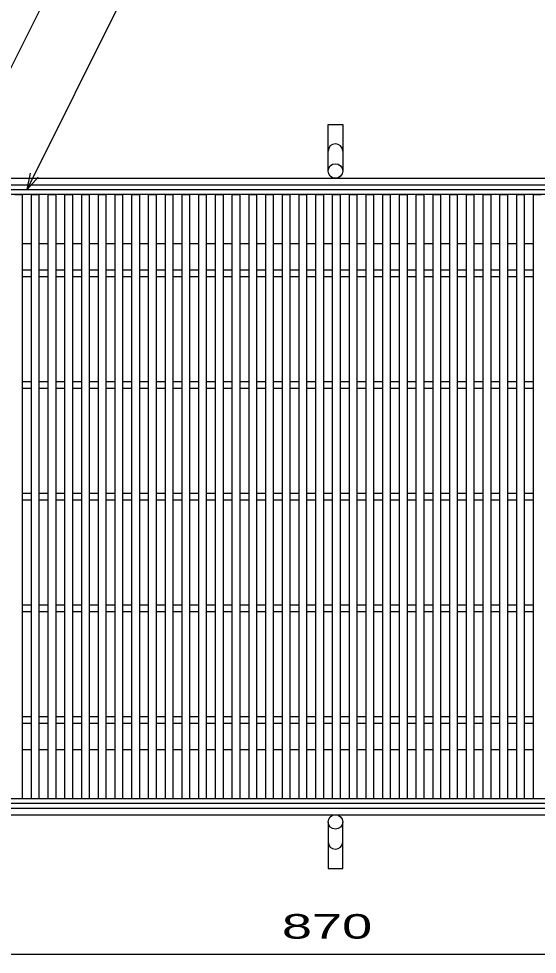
# Model space of a CAD drawing. Units: millimetres, scale not verified. Extents: x -1820 to 1731, y -1282 to 1054.
# Drawn here: x -1134 to -670, y -261 to 577 of the extents above; entities that cross this region are included whole.
import ezdxf
from ezdxf.enums import TextEntityAlignment as Align

# ---------------------------------------------------------------- set-up
doc = ezdxf.new("R2010")
doc.units = ezdxf.units.MM
doc.header["$LTSCALE"] = 10
for name, color, linetype, lineweight in [('16', 3, 'Continuous', 25), ('19', 6, 'Continuous', 25), ('22', 4, 'Continuous', 25)]:
    doc.layers.add(name, color=color, linetype=linetype, lineweight=lineweight)
doc.styles.add('ベクトル', font='')
doc.styles.get('ベクトル').set_extended_font_data('ベクトル')

msp = doc.modelspace()

# ---------------------------------------------------------------- linework, layer by layer
at = {"layer": '16'}
for p, q in [((-1348, 424), (-353, 424)), ((-353, 419.5), (-1348, 419.5)), ((-1138, 419.5), (-1131, 419.5)), ((-1131, -121.5), (-1131, 419.5)), ((-1123, -121.5), (-1123, 419.5)), ((-1123, 419.5), (-1116, 419.5)), ((-1116, -121.5), (-1116, 419.5)), ((-1108, -121.5), (-1108, 419.5)), ((-1108, 419.5), (-1101, 419.5)), ((-1101, -121.5), (-1101, 419.5)), ((-1093, -121.5), (-1093, 419.5)), ((-1093, 419.5), (-1086, 419.5)), ((-1086, -121.5), (-1086, 419.5)), ((-1078, -121.5), (-1078, 419.5)), ((-1078, 419.5), (-1071, 419.5)), ((-1071, -121.5), (-1071, 419.5)), ((-1063, -121.5), (-1063, 419.5)), ((-1063, 419.5), (-1056, 419.5)), ((-1056, -121.5), (-1056, 419.5)), ((-1048, -121.5), (-1048, 419.5)), ((-1048, 419.5), (-1041, 419.5)), ((-1041, -121.5), (-1041, 419.5)), ((-1033, -121.5), (-1033, 419.5)), ((-1033, 419.5), (-1026, 419.5)), ((-1026, -121.5), (-1026, 419.5)), ((-1018, -121.5), (-1018, 419.5)), ((-1018, 419.5), (-1011, 419.5)), ((-1011, -121.5), (-1011, 419.5)), ((-1003, -121.5), (-1003, 419.5)), ((-1003, 419.5), (-996, 419.5)), ((-996, -121.5), (-996, 419.5)), ((-988, -121.5), (-988, 419.5)), ((-988, 419.5), (-981, 419.5)), ((-981, -121.5), (-981, 419.5)), ((-973, -121.5), (-973, 419.5)), ((-973, 419.5), (-966, 419.5)), ((-966, -121.5), (-966, 419.5)), ((-958, -121.5), (-958, 419.5)), ((-958, 419.5), (-951, 419.5)), ((-951, -121.5), (-951, 419.5)), ((-943, -121.5), (-943, 419.5)), ((-943, 419.5), (-936, 419.5)), ((-936, -121.5), (-936, 419.5)), ((-928, -121.5), (-928, 419.5)), ((-928, 419.5), (-921, 419.5)), ((-921, -121.5), (-921, 419.5)), ((-913, -121.5), (-913, 419.5)), ((-913, 419.5), (-906, 419.5)), ((-906, -121.5), (-906, 419.5)), ((-898, -121.5), (-898, 419.5)), ((-898, 419.5), (-891, 419.5)), ((-891, -121.5), (-891, 419.5)), ((-883, -121.5), (-883, 419.5)), ((-883, 419.5), (-876, 419.5)), ((-876, -121.5), (-876, 419.5)), ((-868, -121.5), (-868, 419.5)), ((-868, 419.5), (-861, 419.5)), ((-861, -121.5), (-861, 419.5)), ((-853, -121.5), (-853, 419.5)), ((-853, 419.5), (-846, 419.5)), ((-846, -121.5), (-846, 419.5)), ((-838, -121.5), (-838, 419.5)), ((-838, 419.5), (-831, 419.5)), ((-831, -121.5), (-831, 419.5)), ((-823, -121.5), (-823, 419.5)), ((-823, 419.5), (-816, 419.5)), ((-816, -121.5), (-816, 419.5)), ((-808, -121.5), (-808, 419.5)), ((-808, 419.5), (-801, 419.5)), ((-801, -121.5), (-801, 419.5)), ((-793, -121.5), (-793, 419.5)), ((-793, 419.5), (-786, 419.5)), ((-786, -121.5), (-786, 419.5)), ((-778, -121.5), (-778, 419.5)), ((-778, 419.5), (-771, 419.5)), ((-771, -121.5), (-771, 419.5)), ((-763, -121.5), (-763, 419.5)), ((-763, 419.5), (-756, 419.5)), ((-756, -121.5), (-756, 419.5)), ((-748, -121.5), (-748, 419.5)), ((-748, 419.5), (-741, 419.5)), ((-741, -121.5), (-741, 419.5)), ((-733, -121.5), (-733, 419.5)), ((-733, 419.5), (-726, 419.5)), ((-726, -121.5), (-726, 419.5)), ((-718, -121.5), (-718, 419.5)), ((-718, 419.5), (-711, 419.5)), ((-711, -121.5), (-711, 419.5)), ((-703, -121.5), (-703, 419.5)), ((-703, 419.5), (-696, 419.5)), ((-696, -121.5), (-696, 419.5)), ((-688, -121.5), (-688, 419.5)), ((-688, 419.5), (-681, 419.5)), ((-681, -121.5), (-681, 419.5)), ((-673, -121.5), (-673, 419.5)), ((-673, 419.5), (-666, 419.5)), ((-1131, 375.5), (-1123, 375.5)), ((-1116, 375.5), (-1108, 375.5)), ((-1101, 375.5), (-1093, 375.5)), ((-1086, 375.5), (-1078, 375.5)), ((-1071, 375.5), (-1063, 375.5)), ((-1056, 375.5), (-1048, 375.5)), ((-1041, 375.5), (-1033, 375.5)), ((-1026, 375.5), (-1018, 375.5)), ((-1011, 375.5), (-1003, 375.5)), ((-996, 375.5), (-988, 375.5)), ((-981, 375.5), (-973, 375.5)), ((-966, 375.5), (-958, 375.5)), ((-951, 375.5), (-943, 375.5)), ((-936, 375.5), (-928, 375.5)), ((-921, 375.5), (-913, 375.5)), ((-906, 375.5), (-898, 375.5)), ((-891, 375.5), (-883, 375.5)), ((-876, 375.5), (-868, 375.5)), ((-861, 375.5), (-853, 375.5)), ((-846, 375.5), (-838, 375.5)), ((-831, 375.5), (-823, 375.5)), ((-816, 375.5), (-808, 375.5)), ((-801, 375.5), (-793, 375.5)), ((-786, 375.5), (-778, 375.5)), ((-771, 375.5), (-763, 375.5)), ((-756, 375.5), (-748, 375.5)), ((-741, 375.5), (-733, 375.5)), ((-726, 375.5), (-718, 375.5)), ((-711, 375.5), (-703, 375.5)), ((-696, 375.5), (-688, 375.5)), ((-681, 375.5), (-673, 375.5)), ((-1131, 352), (-1123, 352)), ((-1116, 352), (-1108, 352)), ((-1101, 352), (-1093, 352)), ((-1086, 352), (-1078, 352)), ((-1071, 352), (-1063, 352)), ((-1056, 352), (-1048, 352)), ((-1041, 352), (-1033, 352)), ((-1026, 352), (-1018, 352)), ((-1011, 352), (-1003, 352)), ((-996, 352), (-988, 352)), ((-981, 352), (-973, 352)), ((-966, 352), (-958, 352)), ((-951, 352), (-943, 352)), ((-936, 352), (-928, 352)), ((-921, 352), (-913, 352)), ((-906, 352), (-898, 352)), ((-891, 352), (-883, 352)), ((-876, 352), (-868, 352)), ((-861, 352), (-853, 352)), ((-846, 352), (-838, 352)), ((-831, 352), (-823, 352)), ((-816, 352), (-808, 352)), ((-801, 352), (-793, 352)), ((-786, 352), (-778, 352)), ((-771, 352), (-763, 352)), ((-756, 352), (-748, 352)), ((-741, 352), (-733, 352)), ((-726, 352), (-718, 352)), ((-711, 352), (-703, 352)), ((-696, 352), (-688, 352)), ((-681, 352), (-673, 352)), ((-1131, 346), (-1123, 346)), ((-1116, 346), (-1108, 346)), ((-1101, 346), (-1093, 346)), ((-1086, 346), (-1078, 346)), ((-1071, 346), (-1063, 346)), ((-1056, 346), (-1048, 346)), ((-1041, 346), (-1033, 346)), ((-1026, 346), (-1018, 346)), ((-1011, 346), (-1003, 346)), ((-996, 346), (-988, 346)), ((-981, 346), (-973, 346)), ((-966, 346), (-958, 346)), ((-951, 346), (-943, 346)), ((-936, 346), (-928, 346)), ((-921, 346), (-913, 346)), ((-906, 346), (-898, 346)), ((-891, 346), (-883, 346)), ((-876, 346), (-868, 346)), ((-861, 346), (-853, 346)), ((-846, 346), (-838, 346)), ((-831, 346), (-823, 346)), ((-816, 346), (-808, 346)), ((-801, 346), (-793, 346)), ((-786, 346), (-778, 346)), ((-771, 346), (-763, 346)), ((-756, 346), (-748, 346)), ((-741, 346), (-733, 346)), ((-726, 346), (-718, 346)), ((-711, 346), (-703, 346)), ((-696, 346), (-688, 346)), ((-681, 346), (-673, 346)), ((-1131, 252), (-1123, 252)), ((-1116, 252), (-1108, 252)), ((-1101, 252), (-1093, 252)), ((-1086, 252), (-1078, 252)), ((-1071, 252), (-1063, 252)), ((-1056, 252), (-1048, 252)), ((-1041, 252), (-1033, 252)), ((-1026, 252), (-1018, 252)), ((-1011, 252), (-1003, 252)), ((-996, 252), (-988, 252)), ((-981, 252), (-973, 252)), ((-966, 252), (-958, 252)), ((-951, 252), (-943, 252)), ((-936, 252), (-928, 252)), ((-921, 252), (-913, 252)), ((-906, 252), (-898, 252)), ((-891, 252), (-883, 252)), ((-876, 252), (-868, 252)), ((-861, 252), (-853, 252)), ((-846, 252), (-838, 252)), ((-831, 252), (-823, 252)), ((-816, 252), (-808, 252)), ((-801, 252), (-793, 252)), ((-786, 252), (-778, 252)), ((-771, 252), (-763, 252)), ((-756, 252), (-748, 252)), ((-741, 252), (-733, 252)), ((-726, 252), (-718, 252)), ((-711, 252), (-703, 252)), ((-696, 252), (-688, 252)), ((-681, 252), (-673, 252)), ((-1131, 246), (-1123, 246)), ((-1116, 246), (-1108, 246)), ((-1101, 246), (-1093, 246)), ((-1086, 246), (-1078, 246)), ((-1071, 246), (-1063, 246)), ((-1056, 246), (-1048, 246)), ((-1041, 246), (-1033, 246)), ((-1026, 246), (-1018, 246)), ((-1011, 246), (-1003, 246)), ((-996, 246), (-988, 246)), ((-981, 246), (-973, 246)), ((-966, 246), (-958, 246)), ((-951, 246), (-943, 246)), ((-936, 246), (-928, 246)), ((-921, 246), (-913, 246)), ((-906, 246), (-898, 246)), ((-891, 246), (-883, 246)), ((-876, 246), (-868, 246)), ((-861, 246), (-853, 246)), ((-846, 246), (-838, 246)), ((-831, 246), (-823, 246)), ((-816, 246), (-808, 246)), ((-801, 246), (-793, 246)), ((-786, 246), (-778, 246)), ((-771, 246), (-763, 246)), ((-756, 246), (-748, 246)), ((-741, 246), (-733, 246)), ((-726, 246), (-718, 246)), ((-711, 246), (-703, 246)), ((-696, 246), (-688, 246)), ((-681, 246), (-673, 246)), ((-1131, 152), (-1123, 152)), ((-1116, 152), (-1108, 152)), ((-1101, 152), (-1093, 152)), ((-1086, 152), (-1078, 152)), ((-1071, 152), (-1063, 152)), ((-1056, 152), (-1048, 152)), ((-1041, 152), (-1033, 152)), ((-1026, 152), (-1018, 152)), ((-1011, 152), (-1003, 152)), ((-996, 152), (-988, 152)), ((-981, 152), (-973, 152)), ((-966, 152), (-958, 152)), ((-951, 152), (-943, 152)), ((-936, 152), (-928, 152)), ((-921, 152), (-913, 152)), ((-906, 152), (-898, 152)), ((-891, 152), (-883, 152)), ((-876, 152), (-868, 152)), ((-861, 152), (-853, 152)), ((-846, 152), (-838, 152)), ((-831, 152), (-823, 152)), ((-816, 152), (-808, 152)), ((-801, 152), (-793, 152)), ((-786, 152), (-778, 152)), ((-771, 152), (-763, 152)), ((-756, 152), (-748, 152)), ((-741, 152), (-733, 152)), ((-726, 152), (-718, 152)), ((-711, 152), (-703, 152)), ((-696, 152), (-688, 152)), ((-681, 152), (-673, 152)), ((-1131, 146), (-1123, 146)), ((-1116, 146), (-1108, 146)), ((-1101, 146), (-1093, 146)), ((-1086, 146), (-1078, 146)), ((-1071, 146), (-1063, 146)), ((-1056, 146), (-1048, 146)), ((-1041, 146), (-1033, 146)), ((-1026, 146), (-1018, 146)), ((-1011, 146), (-1003, 146)), ((-996, 146), (-988, 146)), ((-981, 146), (-973, 146)), ((-966, 146), (-958, 146)), ((-951, 146), (-943, 146)), ((-936, 146), (-928, 146)), ((-921, 146), (-913, 146)), ((-906, 146), (-898, 146)), ((-891, 146), (-883, 146)), ((-876, 146), (-868, 146)), ((-861, 146), (-853, 146)), ((-846, 146), (-838, 146)), ((-831, 146), (-823, 146)), ((-816, 146), (-808, 146)), ((-801, 146), (-793, 146)), ((-786, 146), (-778, 146)), ((-771, 146), (-763, 146)), ((-756, 146), (-748, 146)), ((-741, 146), (-733, 146)), ((-726, 146), (-718, 146)), ((-711, 146), (-703, 146)), ((-696, 146), (-688, 146)), ((-681, 146), (-673, 146)), ((-1131, 52), (-1123, 52)), ((-1116, 52), (-1108, 52)), ((-1101, 52), (-1093, 52)), ((-1086, 52), (-1078, 52)), ((-1071, 52), (-1063, 52)), ((-1056, 52), (-1048, 52)), ((-1041, 52), (-1033, 52)), ((-1026, 52), (-1018, 52)), ((-1011, 52), (-1003, 52)), ((-996, 52), (-988, 52)), ((-981, 52), (-973, 52)), ((-966, 52), (-958, 52)), ((-951, 52), (-943, 52)), ((-936, 52), (-928, 52)), ((-921, 52), (-913, 52)), ((-906, 52), (-898, 52)), ((-891, 52), (-883, 52)), ((-876, 52), (-868, 52)), ((-861, 52), (-853, 52)), ((-846, 52), (-838, 52)), ((-831, 52), (-823, 52)), ((-816, 52), (-808, 52)), ((-801, 52), (-793, 52)), ((-786, 52), (-778, 52)), ((-771, 52), (-763, 52)), ((-756, 52), (-748, 52)), ((-741, 52), (-733, 52)), ((-726, 52), (-718, 52)), ((-711, 52), (-703, 52)), ((-696, 52), (-688, 52)), ((-681, 52), (-673, 52)), ((-1131, 46), (-1123, 46)), ((-1116, 46), (-1108, 46)), ((-1101, 46), (-1093, 46)), ((-1086, 46), (-1078, 46)), ((-1071, 46), (-1063, 46)), ((-1056, 46), (-1048, 46)), ((-1041, 46), (-1033, 46)), ((-1026, 46), (-1018, 46)), ((-1011, 46), (-1003, 46)), ((-996, 46), (-988, 46)), ((-981, 46), (-973, 46)), ((-966, 46), (-958, 46)), ((-951, 46), (-943, 46)), ((-936, 46), (-928, 46)), ((-921, 46), (-913, 46)), ((-906, 46), (-898, 46)), ((-891, 46), (-883, 46)), ((-876, 46), (-868, 46)), ((-861, 46), (-853, 46)), ((-846, 46), (-838, 46)), ((-831, 46), (-823, 46)), ((-816, 46), (-808, 46)), ((-801, 46), (-793, 46)), ((-786, 46), (-778, 46)), ((-771, 46), (-763, 46)), ((-756, 46), (-748, 46)), ((-741, 46), (-733, 46)), ((-726, 46), (-718, 46)), ((-711, 46), (-703, 46)), ((-696, 46), (-688, 46)), ((-681, 46), (-673, 46)), ((-1131, -48), (-1123, -48)), ((-1116, -48), (-1108, -48)), ((-1101, -48), (-1093, -48)), ((-1086, -48), (-1078, -48)), ((-1071, -48), (-1063, -48)), ((-1056, -48), (-1048, -48)), ((-1041, -48), (-1033, -48)), ((-1026, -48), (-1018, -48)), ((-1011, -48), (-1003, -48)), ((-996, -48), (-988, -48)), ((-981, -48), (-973, -48)), ((-966, -48), (-958, -48)), ((-951, -48), (-943, -48)), ((-936, -48), (-928, -48)), ((-921, -48), (-913, -48)), ((-906, -48), (-898, -48)), ((-891, -48), (-883, -48)), ((-876, -48), (-868, -48)), ((-861, -48), (-853, -48)), ((-846, -48), (-838, -48)), ((-831, -48), (-823, -48)), ((-816, -48), (-808, -48)), ((-801, -48), (-793, -48)), ((-786, -48), (-778, -48)), ((-771, -48), (-763, -48)), ((-756, -48), (-748, -48)), ((-741, -48), (-733, -48)), ((-726, -48), (-718, -48)), ((-711, -48), (-703, -48)), ((-696, -48), (-688, -48)), ((-681, -48), (-673, -48)), ((-1131, -54), (-1123, -54)), ((-1116, -54), (-1108, -54)), ((-1101, -54), (-1093, -54)), ((-1086, -54), (-1078, -54)), ((-1071, -54), (-1063, -54)), ((-1056, -54), (-1048, -54)), ((-1041, -54), (-1033, -54)), ((-1026, -54), (-1018, -54)), ((-1011, -54), (-1003, -54)), ((-996, -54), (-988, -54)), ((-981, -54), (-973, -54)), ((-966, -54), (-958, -54)), ((-951, -54), (-943, -54)), ((-936, -54), (-928, -54)), ((-921, -54), (-913, -54)), ((-906, -54), (-898, -54)), ((-891, -54), (-883, -54)), ((-876, -54), (-868, -54)), ((-861, -54), (-853, -54)), ((-846, -54), (-838, -54)), ((-831, -54), (-823, -54)), ((-816, -54), (-808, -54)), ((-801, -54), (-793, -54)), ((-786, -54), (-778, -54)), ((-771, -54), (-763, -54)), ((-756, -54), (-748, -54)), ((-741, -54), (-733, -54)), ((-726, -54), (-718, -54)), ((-711, -54), (-703, -54)), ((-696, -54), (-688, -54)), ((-681, -54), (-673, -54)), ((-1131, -77.5), (-1123, -77.5)), ((-1116, -77.5), (-1108, -77.5)), ((-1101, -77.5), (-1093, -77.5)), ((-1086, -77.5), (-1078, -77.5)), ((-1071, -77.5), (-1063, -77.5)), ((-1056, -77.5), (-1048, -77.5)), ((-1041, -77.5), (-1033, -77.5)), ((-1026, -77.5), (-1018, -77.5)), ((-1011, -77.5), (-1003, -77.5)), ((-996, -77.5), (-988, -77.5)), ((-981, -77.5), (-973, -77.5)), ((-966, -77.5), (-958, -77.5)), ((-951, -77.5), (-943, -77.5)), ((-936, -77.5), (-928, -77.5)), ((-921, -77.5), (-913, -77.5)), ((-906, -77.5), (-898, -77.5)), ((-891, -77.5), (-883, -77.5)), ((-876, -77.5), (-868, -77.5)), ((-861, -77.5), (-853, -77.5)), ((-846, -77.5), (-838, -77.5)), ((-831, -77.5), (-823, -77.5)), ((-816, -77.5), (-808, -77.5)), ((-801, -77.5), (-793, -77.5)), ((-786, -77.5), (-778, -77.5)), ((-771, -77.5), (-763, -77.5)), ((-756, -77.5), (-748, -77.5)), ((-741, -77.5), (-733, -77.5)), ((-726, -77.5), (-718, -77.5)), ((-711, -77.5), (-703, -77.5)), ((-696, -77.5), (-688, -77.5)), ((-681, -77.5), (-673, -77.5)), ((-1348, -121.5), (-353, -121.5)), ((-1138, -121.5), (-1131, -121.5)), ((-1123, -121.5), (-1116, -121.5)), ((-1108, -121.5), (-1101, -121.5)), ((-1093, -121.5), (-1086, -121.5)), ((-1078, -121.5), (-1071, -121.5)), ((-1063, -121.5), (-1056, -121.5)), ((-1048, -121.5), (-1041, -121.5)), ((-1033, -121.5), (-1026, -121.5)), ((-1018, -121.5), (-1011, -121.5)), ((-1003, -121.5), (-996, -121.5)), ((-988, -121.5), (-981, -121.5)), ((-973, -121.5), (-966, -121.5)), ((-958, -121.5), (-951, -121.5)), ((-943, -121.5), (-936, -121.5)), ((-928, -121.5), (-921, -121.5)), ((-913, -121.5), (-906, -121.5)), ((-898, -121.5), (-891, -121.5)), ((-883, -121.5), (-876, -121.5)), ((-868, -121.5), (-861, -121.5)), ((-853, -121.5), (-846, -121.5)), ((-838, -121.5), (-831, -121.5)), ((-823, -121.5), (-816, -121.5)), ((-808, -121.5), (-801, -121.5)), ((-793, -121.5), (-786, -121.5)), ((-778, -121.5), (-771, -121.5)), ((-763, -121.5), (-756, -121.5)), ((-748, -121.5), (-741, -121.5)), ((-733, -121.5), (-726, -121.5)), ((-718, -121.5), (-711, -121.5)), ((-703, -121.5), (-696, -121.5)), ((-688, -121.5), (-681, -121.5)), ((-673, -121.5), (-666, -121.5)), ((-353, -126), (-1348, -126))]:
    msp.add_line(p, q, dxfattribs=at)
at = {"layer": '19'}
for p, q in [((-857, 440.5), (-857, 482.12)), ((-857, 482.12), (-844, 482.12)), ((-844, 482.12), (-844, 440.5)), ((-1350.5, 434), (-350.5, 434)), ((-1350.5, 428), (-350.5, 428)), ((-1350.5, -130), (-350.5, -130)), ((-1350.5, -136), (-350.5, -136)), ((-857, -142.5), (-857, -184.12)), ((-844, -184.12), (-844, -142.5)), ((-857, -184.12), (-844, -184.12))]:
    msp.add_line(p, q, dxfattribs=at)
for centre in [(-850.5, 440.5), (-850.5, -142.5)]:
    msp.add_circle(centre, 6.5, dxfattribs=at)
for centre, start, end in [((-850.5, 458.34), 0, 180), ((-850.5, -160.34), 180, 0)]:
    msp.add_arc(centre, 6.5, start, end, dxfattribs=at)
at = {"layer": '22'}
for p, q in [((-1232, 352), (-1074.25, 667.5)), ((-1127, 424), (-1029.25, 619.5)), ((-1127, 424), (-1124, 438.6)), ((-1127, 424), (-1117, 435)), ((-1284.5, -261), (-414.5, -261))]:
    msp.add_line(p, q, dxfattribs=at)

# ---------------------------------------------------------------- texts
at = {"layer": '22', "color": 2, "style": 'ベクトル', "width": 1.65}
msp.add_text(' 870 ', height=21.99, dxfattribs=at).set_placement((-912, -236), align=Align.MIDDLE_LEFT)

doc.saveas('drawing.dxf')
